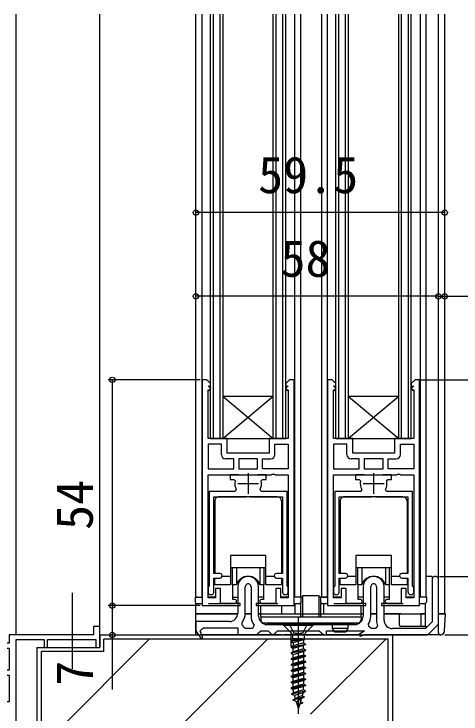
# Model space of a CAD drawing. Units: millimetres, scale not verified. Extents: x -525 to 525, y -780 to 776.
# Drawn here: x -266.7 to -159.8, y 136.2 to 303.6 of the extents above; entities that cross this region are included whole.
import ezdxf
from ezdxf.enums import TextEntityAlignment as Align

# ---------------------------------------------------------------- set-up
doc = ezdxf.new("R2010")
doc.units = ezdxf.units.MM
doc.header["$LTSCALE"] = 4
for name, color, linetype in [('0-2_YKK_11', 7, 'Continuous'), ('0-3_YKK_12', 2, 'Continuous'), ('0-4_YKK_13', 4, 'Continuous'), ('0-6_YKK_D', 6, 'Continuous'), ('0-8_YSS_K', 3, 'Continuous'), ('0-9_YSS_KE', 3, 'Continuous')]:
    doc.layers.add(name, color=color, linetype=linetype)
doc.styles.add('ＭＳ ゴシック', font='')
doc.styles.get('ＭＳ ゴシック').set_extended_font_data('MS Gothic')

msp = doc.modelspace()

# ---------------------------------------------------------------- linework, layer by layer
at = {"layer": '0-2_YKK_11'}
for p, q in [((-210.7, 193.804), (-210.7, 188.804)), ((-180.7, 193.804), (-180.7, 188.804)), ((-213.2, 191.304), (-208.2, 191.304)), ((-183.2, 191.304), (-178.2, 191.304)), ((-165.2, 158.019), (-165.2, 168.354)), ((-213.2, 166.604), (-213.2, 160.304)), ((-211.4, 160.304), (-211.4, 166.604)), ((-210, 166.604), (-210, 159.604)), ((-208.2, 159.604), (-208.2, 166.604)), ((-183.2, 166.604), (-183.2, 159.604)), ((-181.4, 159.604), (-181.4, 166.604)), ((-180, 166.604), (-180, 158.604)), ((-178.2, 158.604), (-178.2, 166.604)), ((-212.101, 157.505), (-212.108, 158.096)), ((-185.2, 157.604), (-206.2, 157.604)), ((-181.817, 157.143), (-181.892, 157.735)), ((-246.2, 157.105), (-247.7, 157.105)), ((-167.407, 155.397), (-165.493, 157.311))]:
    msp.add_line(p, q, dxfattribs=at)
for points in [[(-221.7, 216.104), (-221.7, 162.104), (-220.7, 162.104), (-212.6, 162.104), (-212.6, 162.604), (-217.3, 162.604), (-217.3, 166.204), (-218.5, 166.204), (-218.5, 164.004), (-220.3, 164.004), (-220.3, 193.404), (-205.158, 193.404), (-204.975, 193.524), (-204.425, 193.524), (-204.242, 193.404), (-201.1, 193.404), (-201.1, 164.004), (-202.9, 164.004), (-202.9, 166.204), (-204.1, 166.204), (-204.1, 162.604), (-208.8, 162.604), (-208.8, 162.104), (-200.7, 162.104), (-199.7, 162.104), (-199.7, 216.104), (-200.8, 216.104), (-201.7, 215.204), (-201.7, 214.604), (-201.1, 214.604), (-201.753, 214.139), (-201.347, 213.569), (-201.1, 213.745), (-201.1, 202.104), (-205.7, 202.104), (-205.7, 198.604), (-215.7, 198.604), (-215.7, 202.104), (-220.3, 202.104), (-220.3, 213.745)], [(-220.3, 213.745), (-220.053, 213.569), (-219.647, 214.139), (-220.3, 214.604), (-219.7, 214.604), (-219.7, 215.204), (-220.6, 216.104), (-221.7, 216.104)], [(-191.697, 216.104), (-191.697, 162.104), (-190.697, 162.104), (-182.597, 162.104), (-182.597, 162.604), (-187.297, 162.604), (-187.297, 166.204), (-188.497, 166.204), (-188.497, 164.004), (-190.297, 164.004), (-190.297, 193.404), (-175.155, 193.404), (-174.972, 193.524), (-174.422, 193.524), (-174.239, 193.404), (-171.097, 193.404), (-171.097, 164.004), (-172.897, 164.004), (-172.897, 166.204), (-174.097, 166.204), (-174.097, 162.604), (-178.797, 162.604), (-178.797, 162.104), (-170.697, 162.104), (-169.697, 162.104), (-169.697, 216.104), (-170.797, 216.104), (-171.697, 215.204), (-171.697, 214.604), (-171.097, 214.604), (-171.75, 214.139), (-171.344, 213.569), (-171.097, 213.745), (-171.097, 202.104), (-175.697, 202.104), (-175.697, 198.604), (-185.697, 198.604), (-185.697, 202.104), (-190.297, 202.104), (-190.297, 213.745)], [(-190.297, 213.745), (-190.05, 213.569), (-189.644, 214.139), (-190.297, 214.604), (-189.697, 214.604), (-189.697, 215.204), (-190.597, 216.104), (-191.697, 216.104)], [(-217.1, 198.204), (-217.1, 200.704), (-220.3, 200.704), (-220.3, 194.804)], [(-204.3, 198.204), (-204.3, 200.704), (-201.1, 200.704), (-201.1, 194.804)], [(-187.097, 198.204), (-187.097, 200.704), (-190.297, 200.704), (-190.297, 194.804)], [(-174.297, 198.204), (-174.297, 200.704), (-171.097, 200.704), (-171.097, 194.804)], [(-220.3, 194.804), (-214.15, 194.804), (-214.15, 197.204), (-216.1, 197.204)], [(-201.1, 194.804), (-207.25, 194.804), (-207.25, 197.204), (-205.3, 197.204)], [(-190.297, 194.804), (-184.147, 194.804), (-184.147, 197.204), (-186.097, 197.204)], [(-171.097, 194.804), (-177.247, 194.804), (-177.247, 197.204), (-175.297, 197.204)], [(-212.973, 193.404), (-215, 193.404), (-215, 192.304), (-214.129, 192.304), (-213.835, 191.944)], [(-207.564, 191.944), (-207.27, 192.304), (-206.4, 192.304), (-206.4, 193.404), (-208.426, 193.404)], [(-182.974, 193.404), (-185, 193.404), (-185, 192.304), (-184.129, 192.304), (-183.835, 191.944)], [(-177.565, 191.944), (-177.271, 192.304), (-176.4, 192.304), (-176.4, 193.404), (-178.426, 193.404)], [(-213.546, 189.841), (-213.813, 189.404), (-220, 189.404), (-220, 166.924), (-220.15, 166.664), (-220.3, 166.404), (-220.3, 165.404)], [(-201.1, 165.404), (-201.1, 166.404), (-201.25, 166.664), (-201.4, 166.924), (-201.4, 189.404), (-207.587, 189.404), (-207.854, 189.841)], [(-183.546, 189.841), (-183.813, 189.404), (-190, 189.404), (-190, 166.924), (-190.15, 166.664), (-190.3, 166.404), (-190.3, 165.404)], [(-171.1, 165.404), (-171.1, 166.404), (-171.25, 166.664), (-171.4, 166.924), (-171.4, 189.404), (-177.587, 189.404), (-177.854, 189.841)], [(-217.45, 169.804), (-218.9, 169.804), (-218.9, 188.104), (-211.158, 188.104), (-210.975, 188.224), (-210.425, 188.224), (-210.241, 188.104), (-202.5, 188.104), (-202.5, 169.804), (-203.95, 169.804)], [(-187.45, 169.804), (-188.9, 169.804), (-188.9, 188.104), (-181.158, 188.104), (-180.975, 188.224), (-180.425, 188.224), (-180.242, 188.104), (-172.5, 188.104), (-172.5, 169.804), (-173.95, 169.804)], [(-218.9, 165.404), (-218.9, 168.704), (-217.45, 168.704)], [(-203.95, 168.704), (-202.5, 168.704), (-202.5, 165.404)], [(-188.9, 165.404), (-188.9, 168.704), (-187.45, 168.704)], [(-166.7, 168.354), (-166.7, 158.226), (-168.321, 156.604), (-176.2, 156.604)], [(-173.95, 168.704), (-172.5, 168.704), (-172.5, 165.404)], [(-215.2, 158.304), (-223.2, 158.304), (-223.2, 156.104), (-221.946, 154.197), (-221.51, 154.428), (-222.2, 156.104), (-222.194, 156.104), (-221.698, 156.542), (-221.4, 156.804), (-213.2, 156.804), (-213.2, 155.104), (-208.7, 155.104), (-208.2, 155.604), (-207.7, 156.104), (-205.9, 156.104), (-205.4, 155.604), (-204.9, 155.104), (-204.7, 155.104), (-204.2, 155.604), (-203.7, 156.104), (-193.7, 156.104), (-193.2, 155.604), (-192.7, 155.104), (-192, 155.104), (-192, 156.104), (-182.9, 156.104), (-184.127, 155.235), (-183.918, 154.803), (-182.9, 155.104), (-168.114, 155.104)], [(-209.292, 157.395), (-209.699, 156.604), (-211.331, 156.604), (-211.805, 156.944)], [(-247.7, 157.105), (-247.7, 155.105), (-267.83, 155.105), (-267.83, 153.105), (-270.1, 153.105), (-270.1, 150.805), (-269.3, 150.805), (-269.3, 151.905), (-267.83, 151.905), (-267.83, 146.705), (-269.3, 146.705), (-269.3, 147.805), (-270.1, 147.805), (-270.1, 145.505), (-267.83, 145.505), (-267.83, 139.105), (-284.2, 139.105), (-284.2, 148.105), (-282.6, 148.105), (-282.6, 153.405)], [(-266.2, 154.005), (-259.5, 154.005), (-259.5, 152.105), (-258.7, 152.105), (-258.7, 154.005), (-247.1, 154.005), (-247.1, 152.105), (-246.2, 152.105), (-246.2, 157.105)], [(-179.761, 157.279), (-180.23, 156.604), (-181.168, 156.604), (-181.601, 156.854)], [(-267.83, 116.735), (-271.109, 116.735), (-272.2, 116.105), (-272.2, 115.105), (-270.158, 115.105), (-269.975, 115.225), (-269.425, 115.225), (-269.242, 115.105), (-269.158, 115.105), (-268.975, 115.225), (-268.425, 115.225), (-268.242, 115.105), (-266.2, 115.105), (-266.2, 154.005)]]:
    msp.add_lwpolyline(points, dxfattribs=at)
for points in [[(-208.45, 197.204), (-212.95, 197.204), (-212.95, 194.804), (-208.45, 194.804)], [(-178.447, 197.204), (-182.947, 197.204), (-182.947, 194.804), (-178.447, 194.804)]]:
    msp.add_lwpolyline(points, close=True, dxfattribs=at)
for centre, radius, start, end in [((-216.1, 198.204), 1, 180.00001, 269.99999), ((-205.3, 198.204), 1, 270.00001, 359.99999), ((-186.097, 198.204), 1, 180.00001, 269.99999), ((-175.297, 198.204), 1, 270.00001, 359.99999), ((-210.7, 191.304), 3.2, 168.46306, 207.20291), ((-210.7, 191.304), 3.2, 332.79709, 11.53694), ((-180.7, 191.304), 3.2, 168.46306, 207.20291), ((-180.7, 191.304), 3.2, 332.79709, 11.53694), ((-217.45, 169.254), 0.55, 269.99999, 90.00001), ((-210.7, 166.604), 2.5, 359.99999, 180.00001), ((-203.95, 169.254), 0.55, 89.99999, 270.00001), ((-187.45, 169.254), 0.55, 269.99999, 90.00001), ((-180.7, 166.604), 2.5, 359.99999, 180.00001), ((-173.95, 169.254), 0.55, 89.99999, 270.00001), ((-165.95, 168.354), 0.75, 359.99999, 180.00001), ((-210.7, 166.604), 0.7, 359.99999, 180.00001), ((-180.7, 166.604), 0.7, 359.99999, 180.00001), ((-219.6, 165.404), 0.7, 179.99999, 0.00001), ((-201.8, 165.404), 0.7, 179.99999, 0.00001), ((-189.6, 165.404), 0.7, 179.99999, 0.00001), ((-171.8, 165.404), 0.7, 179.99999, 0.00001), ((-215.2, 160.304), 2, 270.00001, 359.99999), ((-215.2, 160.304), 3.8, 324.46721, 359.99999), ((-206.2, 159.604), 3.8, 179.99998, 215.54875), ((-206.2, 159.604), 2, 180.00001, 269.99999), ((-185.2, 159.604), 2, 270.00001, 359.99999), ((-185.2, 159.604), 3.8, 330.5264, 359.99998), ((-213.7, 156.304), 2, 18.66298, 36.89788), ((-176.2, 158.604), 3.8, 179.99999, 200.4162), ((-176.2, 158.604), 2, 180.00001, 269.99999), ((-166.2, 158.019), 1, 315.00003, 0.00002), ((-182.9, 156.104), 1.5, 30.00006, 43.80072), ((-168.114, 156.104), 1, 269.99998, 314.99997)]:
    msp.add_arc(centre, radius, start, end, dxfattribs=at)
at = {"layer": '0-3_YKK_12'}
for p, q in [((-266.2, 155.105), (-266.2, 303.604)), ((-246.2, 155.105), (-246.2, 303.604)), ((-223.2, 164.104), (-223.2, 303.604)), ((-221.8, 303.604), (-221.8, 164.104)), ((-219.7, 202.104), (-219.7, 303.604)), ((-219, 202.104), (-219, 303.604)), ((-217.4, 202.104), (-217.4, 303.604)), ((-216.7, 202.104), (-216.7, 303.604)), ((-204.7, 202.104), (-204.7, 303.604)), ((-204, 202.104), (-204, 303.604)), ((-202.4, 202.104), (-202.4, 303.604)), ((-201.7, 202.104), (-201.7, 303.604)), ((-199.6, 303.604), (-199.6, 164.104)), ((-198.2, 303.604), (-198.2, 164.104)), ((-193.186, 303.604), (-193.186, 164.104)), ((-191.786, 303.604), (-191.786, 164.104)), ((-189.7, 202.104), (-189.7, 303.604)), ((-189, 202.104), (-189, 303.604)), ((-187.4, 202.104), (-187.4, 303.604)), ((-186.7, 202.104), (-186.7, 303.604)), ((-174.7, 202.104), (-174.7, 303.604)), ((-174, 202.104), (-174, 303.604)), ((-172.4, 202.104), (-172.4, 303.604)), ((-171.7, 202.104), (-171.7, 303.604)), ((-169.6, 303.604), (-169.6, 164.104)), ((-168.186, 303.604), (-168.186, 164.104)), ((-165.2, 160.104), (-165.2, 303.604)), ((-163.7, 160.104), (-163.7, 303.604)), ((-204.7, 212.104), (-216.7, 202.104)), ((-174.7, 212.104), (-186.7, 202.104)), ((-219.7, 202.104), (-201.7, 202.104)), ((-189.7, 202.104), (-171.7, 202.104)), ((-223.15, 164.104), (-221.7, 164.104)), ((-220.1, 164.104), (-218.7, 164.104)), ((-214.4, 164.104), (-213.2, 164.104)), ((-207, 164.104), (-208.2, 164.104)), ((-201.3, 164.104), (-202.7, 164.104)), ((-197.6, 164.104), (-199.7, 164.104)), ((-191.697, 164.104), (-193.8, 164.104)), ((-188.697, 164.104), (-190.097, 164.104)), ((-183.2, 164.104), (-184.4, 164.104)), ((-177, 164.104), (-178.2, 164.104)), ((-171.297, 164.104), (-172.697, 164.104)), ((-168.186, 164.104), (-169.697, 164.104)), ((-223.2, 160.104), (-223.2, 162.705)), ((-223.2, 160.104), (-223.2, 162.705)), ((-199.45, 160.104), (-199.45, 162.604)), ((-192.65, 162.604), (-192.65, 160.104)), ((-202.75, 162.104), (-202.75, 160.104)), ((-223.2, 160.104), (-213.21, 160.104)), ((-223.2, 160.104), (-213.21, 160.104)), ((-211.405, 160.104), (-210, 160.104)), ((-211.405, 160.104), (-210, 160.104)), ((-208.2, 160.104), (-207.7, 160.104)), ((-208.2, 160.104), (-183.2, 160.104)), ((-183.7, 160.104), (-183.2, 160.104)), ((-181.4, 160.104), (-180, 160.104)), ((-181.4, 160.104), (-180, 160.104)), ((-178.2, 160.104), (-168.4, 160.104)), ((-178.2, 160.104), (-168.4, 160.104)), ((-165.2, 160.104), (-163.7, 160.104)), ((-165.2, 160.104), (-163.7, 160.104))]:
    msp.add_line(p, q, dxfattribs=at)
for points in [[(-204.7, 212.104), (-216.7, 212.104), (-204.7, 202.104)], [(-174.7, 212.104), (-186.7, 212.104), (-174.7, 202.104)]]:
    msp.add_lwpolyline(points, dxfattribs=at)
at = {"layer": '0-4_YKK_13'}
for p, q in [((-203.7, 188.104), (-217.7, 188.104)), ((-173.697, 188.104), (-187.697, 188.104)), ((-218.7, 187.104), (-218.7, 169.821)), ((-202.7, 187.104), (-202.7, 169.821)), ((-188.697, 187.104), (-188.697, 169.822)), ((-172.697, 187.104), (-172.697, 169.822)), ((-206.45, 171.104), (-214.95, 171.104)), ((-213.528, 171.104), (-213.528, 167.104)), ((-207.871, 171.104), (-207.871, 167.104)), ((-176.447, 171.104), (-184.947, 171.104)), ((-183.525, 171.104), (-183.525, 167.104)), ((-177.868, 171.104), (-177.868, 167.104)), ((-214.95, 169.104), (-216.921, 169.104)), ((-204.479, 169.104), (-206.45, 169.104)), ((-184.947, 169.104), (-186.917, 169.104)), ((-174.476, 169.104), (-176.447, 169.104)), ((-166.7, 169.104), (-167.9, 169.104)), ((-166.7, 169.104), (-166.7, 168.354)), ((-207, 167.104), (-207, 163.604)), ((-176.996, 167.104), (-176.996, 163.604)), ((-252.699, 146.966), (-252.7, 165.154)), ((-223.4, 164.104), (-223.4, 163.104)), ((-222.9, 164.104), (-223.4, 164.104)), ((-222.9, 164.104), (-221.7, 164.104)), ((-201.3, 164.104), (-202.7, 164.104)), ((-197.6, 164.504), (-193.8, 164.504)), ((-197.6, 159.602), (-197.6, 164.504)), ((-193.8, 164.504), (-193.8, 159.602)), ((-193.396, 164.104), (-193.396, 163.104)), ((-192.896, 164.104), (-193.396, 164.104)), ((-192.896, 164.104), (-191.697, 164.104)), ((-171.297, 164.104), (-172.697, 164.104)), ((-222.9, 162.604), (-221.7, 162.604)), ((-220.2, 162.604), (-213.975, 162.604)), ((-207, 163.604), (-207.425, 163.604)), ((-207.425, 162.604), (-204.9, 162.604)), ((-199.7, 162.604), (-198.5, 162.604)), ((-198.1, 159.602), (-198.1, 162.804)), ((-193.3, 159.602), (-193.3, 162.809)), ((-192.896, 162.604), (-191.697, 162.604)), ((-190.196, 162.604), (-183.971, 162.604)), ((-176.996, 163.604), (-177.421, 163.604)), ((-177.421, 162.604), (-174.896, 162.604)), ((-169.697, 162.604), (-168.496, 162.604)), ((-207.7, 159.602), (-207.7, 162.104)), ((-183.7, 159.602), (-183.7, 162.104)), ((-223.2, 155.104), (-223.2, 160.104)), ((-213.2, 160.104), (-223.2, 160.104)), ((-210, 160.104), (-211.405, 160.104)), ((-207.7, 160.104), (-208.2, 160.104)), ((-207.7, 159.602), (-207.7, 159.304)), ((-207.7, 159.304), (-207.7, 158.804)), ((-183.7, 159.304), (-207.7, 159.304)), ((-198.7, 136.258), (-198.7, 159.392)), ((-198.1, 159.602), (-198.1, 159.304)), ((-197.6, 159.304), (-197.6, 159.602)), ((-193.8, 159.602), (-193.8, 159.304)), ((-193.3, 159.304), (-193.3, 159.602)), ((-183.2, 160.104), (-183.7, 160.104)), ((-183.7, 159.304), (-183.7, 159.602)), ((-183.7, 159.304), (-183.7, 158.804)), ((-180, 160.104), (-181.4, 160.104)), ((-174.8, 160.104), (-178.2, 160.104)), ((-174.2, 160.104), (-174.5, 160.104)), ((-174.2, 160.104), (-169.4, 160.104)), ((-169.4, 160.104), (-169.4, 157.404)), ((-168.4, 160.104), (-169.4, 160.104)), ((-164.7, 160.104), (-165.2, 160.104)), ((-163.999, 160.104), (-164.7, 160.104)), ((-206.7, 157.604), (-206.7, 158.004)), ((-206.7, 158.004), (-184.7, 158.004)), ((-190.55, 156.67), (-190.55, 157.604)), ((-186.85, 157.604), (-186.85, 156.67)), ((-184.2, 157.938), (-184.2, 158.004)), ((-165.2, 155.607), (-165.2, 158.019)), ((-202.2, 157.354), (-200.334, 155.489)), ((-197.066, 155.489), (-195.2, 157.354)), ((-190.05, 155.804), (-190.55, 156.67)), ((-186.85, 156.67), (-190.55, 156.67)), ((-190.05, 155.804), (-187.35, 155.804)), ((-186.85, 156.67), (-187.35, 155.804)), ((-168.4, 157.104), (-174.28, 157.104)), ((-167.9, 157.104), (-167.821, 157.104)), ((-222.542, 155.104), (-223.2, 155.104)), ((-202.7, 155.104), (-221.788, 155.104)), ((-202.7, 155.104), (-202.2, 155.104)), ((-192.5, 155.104), (-202.2, 155.104)), ((-200.45, 152.31), (-200.45, 155.439)), ((-200.1, 155.254), (-197.3, 155.254)), ((-198.578, 154.254), (-199.94, 153.87)), ((-192.5, 155.104), (-192, 155.104)), ((-184.195, 155.104), (-192, 155.104)), ((-176.7, 155.104), (-182.9, 155.104)), ((-164.747, 155.104), (-176.7, 155.104)), ((-197.3, 154.022), (-200.414, 153.485)), ((-197.46, 153.939), (-199.94, 153.239)), ((-197.46, 153.17), (-199.94, 152.47)), ((-200.45, 152.204), (-200.45, 152.104)), ((-200.45, 150.804), (-200.45, 150.704)), ((-199.94, 151.07), (-199.94, 151.839)), ((-200.45, 149.404), (-200.45, 149.304)), ((-199.94, 149.67), (-199.94, 150.439)), ((-199.94, 148.27), (-199.94, 149.039)), ((-200.45, 148.004), (-200.45, 147.904)), ((-199.94, 146.87), (-199.94, 147.639)), ((-200.45, 146.604), (-200.45, 146.504)), ((-199.94, 145.47), (-199.94, 146.239)), ((-200.45, 145.204), (-200.45, 145.104)), ((-199.94, 144.07), (-199.94, 144.839)), ((-200.45, 143.804), (-200.45, 143.704)), ((-200.45, 142.404), (-200.45, 142.304)), ((-199.94, 142.67), (-199.94, 143.439)), ((-200.331, 141.004), (-196.95, 141.704)), ((-196.95, 141.604), (-200.331, 140.904)), ((-199.94, 141.78), (-199.94, 142.039)), ((-197.46, 141.97), (-199.821, 141.27)), ((-197.283, 140.304), (-199.903, 139.604)), ((-197.283, 140.204), (-199.903, 139.504)), ((-197.793, 140.57), (-199.393, 139.87)), ((-198.023, 139.819), (-199.163, 139.119))]:
    msp.add_line(p, q, dxfattribs=at)
for points in [[(-202.7, 168.687), (-202.7, 167.104), (-206.45, 167.104), (-206.45, 174.104), (-214.95, 174.104), (-214.95, 167.104), (-218.7, 167.104), (-218.7, 168.687)], [(-172.697, 168.687), (-172.697, 167.104), (-176.447, 167.104), (-176.447, 174.104), (-184.947, 174.104), (-184.947, 167.104), (-188.697, 167.104), (-188.697, 168.687)], [(-213.528, 167.104), (-214.45, 167.104), (-214.45, 171.104)], [(-206.95, 171.104), (-206.95, 167.104), (-207.871, 167.104)], [(-183.525, 167.104), (-184.447, 167.104), (-184.447, 171.104)], [(-176.947, 171.104), (-176.947, 167.104), (-177.868, 167.104)], [(-213.975, 163.604), (-214.4, 163.604), (-214.4, 167.104)], [(-183.971, 163.604), (-184.396, 163.604), (-184.396, 167.104)], [(-218.7, 164.104), (-219.2, 164.104), (-220.1, 164.104)], [(-198, 163.104), (-198, 164.104), (-199.7, 164.104)], [(-188.696, 164.104), (-189.196, 164.104), (-190.097, 164.104)], [(-167.996, 163.104), (-167.996, 164.104), (-169.697, 164.104)], [(-204.9, 162.604), (-203.9, 162.604), (-203.602, 162.604)], [(-174.896, 162.604), (-173.896, 162.604), (-173.599, 162.604)], [(-168.4, 162.614), (-168.4, 157.104), (-167.9, 157.104)], [(-174.5, 157.404), (-174.5, 160.104), (-174.8, 160.104)], [(-163.748, 156.043), (-163.5, 160.104), (-163.999, 160.104)], [(-207.2, 157.938), (-207.2, 158.004), (-184.2, 158.004)], [(-206.7, 157.604), (-184.7, 157.604), (-184.7, 158.004)], [(-200.8, 157.604), (-199.845, 155.689), (-198.7, 155.403), (-197.555, 155.689), (-196.6, 157.604)], [(-197.3, 154.923), (-197.3, 154.022), (-197.46, 153.939), (-197.46, 153.17), (-196.95, 152.904), (-196.95, 152.804), (-197.46, 152.539), (-199.94, 151.839), (-200.45, 152.104), (-196.95, 152.804)], [(-200.1, 154.923), (-200.1, 154.347), (-199.94, 154.254), (-197.76, 154.254), (-200.345, 153.659), (-199.94, 153.87), (-199.94, 154.254)], [(-200.345, 153.659), (-200.414, 153.485), (-199.94, 153.239), (-199.94, 152.47), (-200.45, 152.204), (-196.95, 152.904)], [(-196.95, 151.504), (-197.46, 151.77), (-197.46, 152.539)], [(-197.46, 151.77), (-199.94, 151.07), (-200.45, 150.804), (-196.95, 151.504), (-196.95, 151.404), (-200.45, 150.704), (-199.94, 150.439), (-197.46, 151.139), (-196.95, 151.404)], [(-197.46, 151.139), (-197.46, 150.37), (-196.95, 150.104), (-196.95, 150.004), (-197.46, 149.739), (-199.94, 149.039), (-200.45, 149.304), (-196.95, 150.004)], [(-196.95, 150.104), (-200.45, 149.404), (-199.94, 149.67), (-197.46, 150.37)], [(-197.46, 149.739), (-197.46, 148.97), (-196.95, 148.704), (-196.95, 148.604), (-197.46, 148.339), (-199.94, 147.639), (-200.45, 147.904), (-196.95, 148.604)], [(-196.95, 148.704), (-200.45, 148.004), (-199.94, 148.27), (-197.46, 148.97)], [(-197.46, 148.339), (-197.46, 147.57), (-196.95, 147.304), (-196.95, 147.204), (-197.46, 146.939), (-199.94, 146.239), (-200.45, 146.504), (-196.95, 147.204)], [(-196.95, 147.304), (-200.45, 146.604), (-199.94, 146.87), (-197.46, 147.57)], [(-197.46, 146.939), (-197.46, 146.17), (-196.95, 145.904), (-196.95, 145.804), (-197.46, 145.539), (-199.94, 144.839), (-200.45, 145.104), (-196.95, 145.804)], [(-196.95, 145.904), (-200.45, 145.204), (-199.94, 145.47), (-197.46, 146.17)], [(-197.46, 145.539), (-197.46, 144.77), (-196.95, 144.504), (-196.95, 144.404), (-197.46, 144.139), (-199.94, 143.439), (-200.45, 143.704), (-196.95, 144.404)], [(-196.95, 144.504), (-200.45, 143.804), (-199.94, 144.07), (-197.46, 144.77)], [(-197.46, 144.139), (-197.46, 143.37), (-196.95, 143.104), (-196.95, 143.004), (-197.46, 142.739), (-199.94, 142.039), (-200.45, 142.304), (-196.95, 143.004)], [(-196.95, 143.104), (-200.45, 142.404), (-199.94, 142.67), (-197.46, 143.37)], [(-197.568, 141.308), (-197.793, 140.57), (-197.283, 140.304), (-197.283, 140.204), (-198.023, 139.819), (-198.7, 137.604), (-199.163, 139.119), (-199.903, 139.504), (-199.903, 139.604), (-199.393, 139.87), (-199.653, 140.72), (-197.46, 141.339), (-196.95, 141.604), (-196.95, 141.704), (-197.46, 141.97), (-197.46, 142.739)], [(-199.905, 141.546), (-199.821, 141.27), (-200.331, 141.004), (-200.331, 140.904), (-199.653, 140.72)], [(-198.221, 139.17), (-197.711, 138.904), (-197.711, 138.804), (-198.451, 138.419)]]:
    msp.add_lwpolyline(points, dxfattribs=at)
msp.add_lwpolyline([(-202.2, 157.354), (-202.2, 157.604), (-195.2, 157.604), (-195.2, 157.354)], close=True, dxfattribs=at)
for centre, radius, start, end in [((-217.7, 187.104), 1, 89.99998, 180.00002), ((-203.7, 187.104), 1, 0, 89.99998), ((-187.697, 187.104), 1, 89.99998, 180.00002), ((-173.697, 187.104), 1, 0, 89.99998), ((-210.7, 166.104), 3, 19.47123, 160.52879), ((-180.697, 166.104), 3, 19.47123, 160.52879), ((-167.9, 168.604), 0.5, 90, 124.86876), ((-222.9, 163.104), 0.5, 180, 270), ((-213.975, 163.104), 0.5, 270, 90), ((-207.425, 163.104), 0.5, 90, 270), ((-198.5, 163.104), 0.5, 270, 0), ((-192.896, 163.104), 0.5, 180, 270), ((-183.971, 163.104), 0.5, 270, 90), ((-177.421, 163.104), 0.5, 90, 270), ((-168.496, 163.104), 0.5, 270, 0), ((-206.7, 158.804), 1, 180, 240), ((-184.7, 158.804), 1, 300, 0), ((-174.2, 157.404), 0.3, 180, 270), ((-169.1, 157.404), 0.3, 180, 270), ((-164.747, 156.104), 1, 275.33842, 356.5), ((-200.9, 154.923), 0.8, 0, 44.99999), ((-196.5, 154.923), 0.8, 134.99999, 179.99998), ((-164.7, 155.607), 0.5, 180, 275.33842), ((-164.747, 156.104), 1, 270, 275.33842), ((-199.14, 141.78), 0.8, 179.99998, 196.99998)]:
    msp.add_arc(centre, radius, start, end, dxfattribs=at)
at = {"layer": '0-6_YKK_D'}
for p, q in [((-163.7, 256.104), (-223.2, 256.104)), ((-165.2, 236.104), (-223.2, 236.104)), ((-165.2, 236.104), (-167.75, 236.104)), ((-165.2, 236.104), (-163.7, 236.104)), ((-163.7, 236.104), (-136.327, 236.104)), ((-222.2, 216.104), (-244.2, 216.104)), ((-243.2, 216.104), (-243.2, 162.104)), ((-169.393, 216.104), (-96.5, 216.104)), ((-164.95, 169.104), (-96.5, 169.104)), ((-164.95, 169.104), (-96.5, 169.104)), ((-222.2, 162.104), (-244.2, 162.104)), ((-222.2, 162.104), (-244.2, 162.104)), ((-163.653, 155.109), (-56.5, 155.109)), ((-163.653, 155.109), (-96.5, 155.109)), ((-163.653, 155.109), (-76.5, 155.109))]:
    msp.add_line(p, q, dxfattribs=at)
msp.add_lwpolyline([(-243.2, 162.104), (-243.2, 155.1), (-243.2, 142.073)], dxfattribs=at)
for centre in [(-223.2, 256.104), (-163.7, 256.104), (-223.2, 236.104), (-165.2, 236.104), (-165.2, 236.104), (-163.7, 236.104), (-243.2, 216.104), (-243.2, 162.104), (-243.2, 162.104), (-243.2, 155.1)]:
    msp.add_circle(centre, 0.637, dxfattribs=at)
at = {"layer": '0-8_YSS_K'}
for p, q in [((-257.337, 131.105), (-234.337, 154.105)), ((-245.2, 151.105), (-245.2, 154.105)), ((-177.2, 154.105), (-245.2, 154.105)), ((-229.053, 131.105), (-206.053, 154.104)), ((-195.769, 136.104), (-177.768, 154.105)), ((-177.2, 131.105), (-177.2, 154.105)), ((-245.2, 151.105), (-260.2, 151.105)), ((-260.2, 151.105), (-260.2, 131.105))]:
    msp.add_line(p, q, dxfattribs=at)
at = {"layer": '0-9_YSS_KE'}
for p, q in [((-246.2, 155.105), (-246.2, 152.105)), ((-246.2, 155.105), (-176.2, 155.104)), ((-176.2, 155.104), (-176.2, 130.104)), ((-261.2, 152.105), (-246.2, 152.105)), ((-261.2, 152.105), (-261.2, 130.105))]:
    msp.add_line(p, q, dxfattribs=at)

# ---------------------------------------------------------------- texts
at = {"layer": '0-6_YKK_D', "style": 'ＭＳ ゴシック'}
for s, p in [('59.5', (-208.314, 258.104)), ('58', (-202.961, 238.104))]:
    msp.add_text(s, height=8.798, dxfattribs=at).set_placement(p, align=Align.BOTTOM_LEFT)
for s, p in [('54', (-245.2, 180.207)), ('7', (-245.2, 142.914))]:
    msp.add_text(s, height=8.798, rotation=90, dxfattribs=at).set_placement(p, align=Align.BOTTOM_LEFT)

doc.saveas('drawing.dxf')
